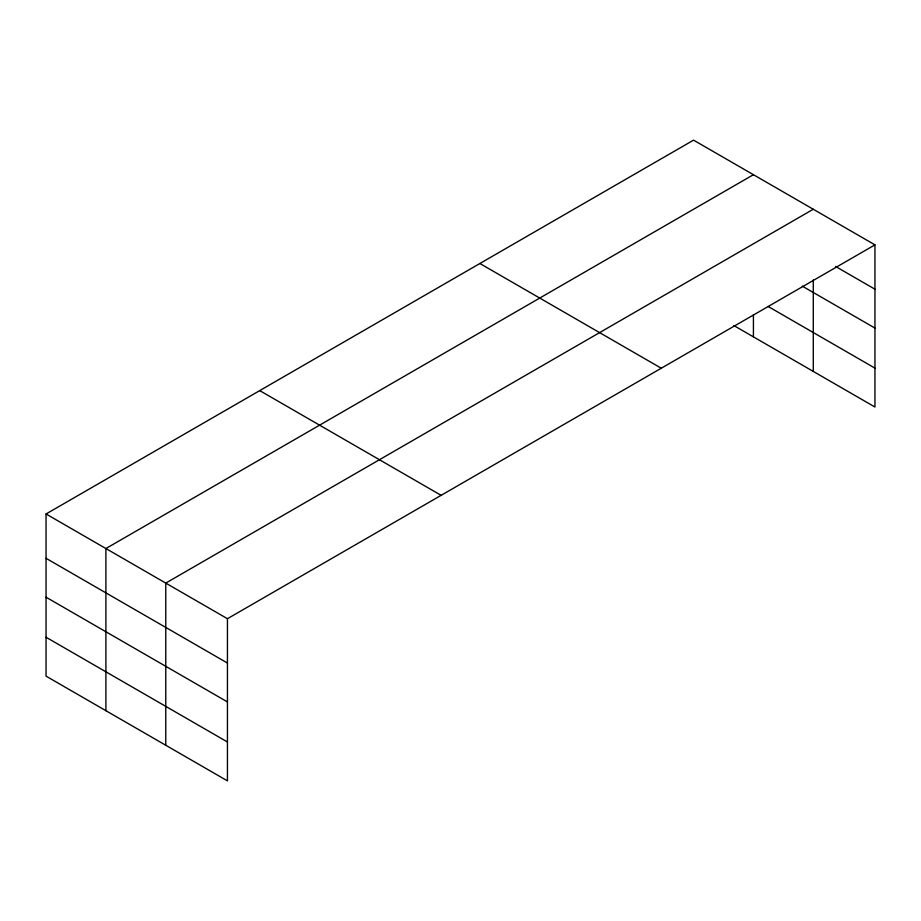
<?xml version="1.0" encoding="UTF-8"?>
<svg xmlns="http://www.w3.org/2000/svg" width="921" height="921" viewBox="0 0 921 921"><rect width="100%" height="100%" fill="white"/><g stroke="black" fill="none" stroke-linecap="round" stroke-linejoin="round"><path stroke-width="1.38" d="M874.95 244.859L693.559 140.142L46.05 513.976L46.05 676.141L227.441 780.858L227.441 618.705L874.95 244.859L874.95 407.024L733.876 325.574M813.278 279.972L813.278 371.416M753.424 174.702L105.903 548.536L105.903 710.701M813.278 209.251L165.768 583.097L165.768 745.25M835.485 266.411L874.95 289.194M802.283 286.132L874.95 328.083M768.079 306.44L874.95 368.135M479.887 263.51L661.266 368.227M259.734 390.608L441.113 495.337M46.05 513.976L227.441 618.705M46.05 558.31L227.441 663.039M46.05 597.199L227.441 701.917M46.05 637.251L227.441 741.981M753.424 314.637L753.424 336.856"/></g></svg>
